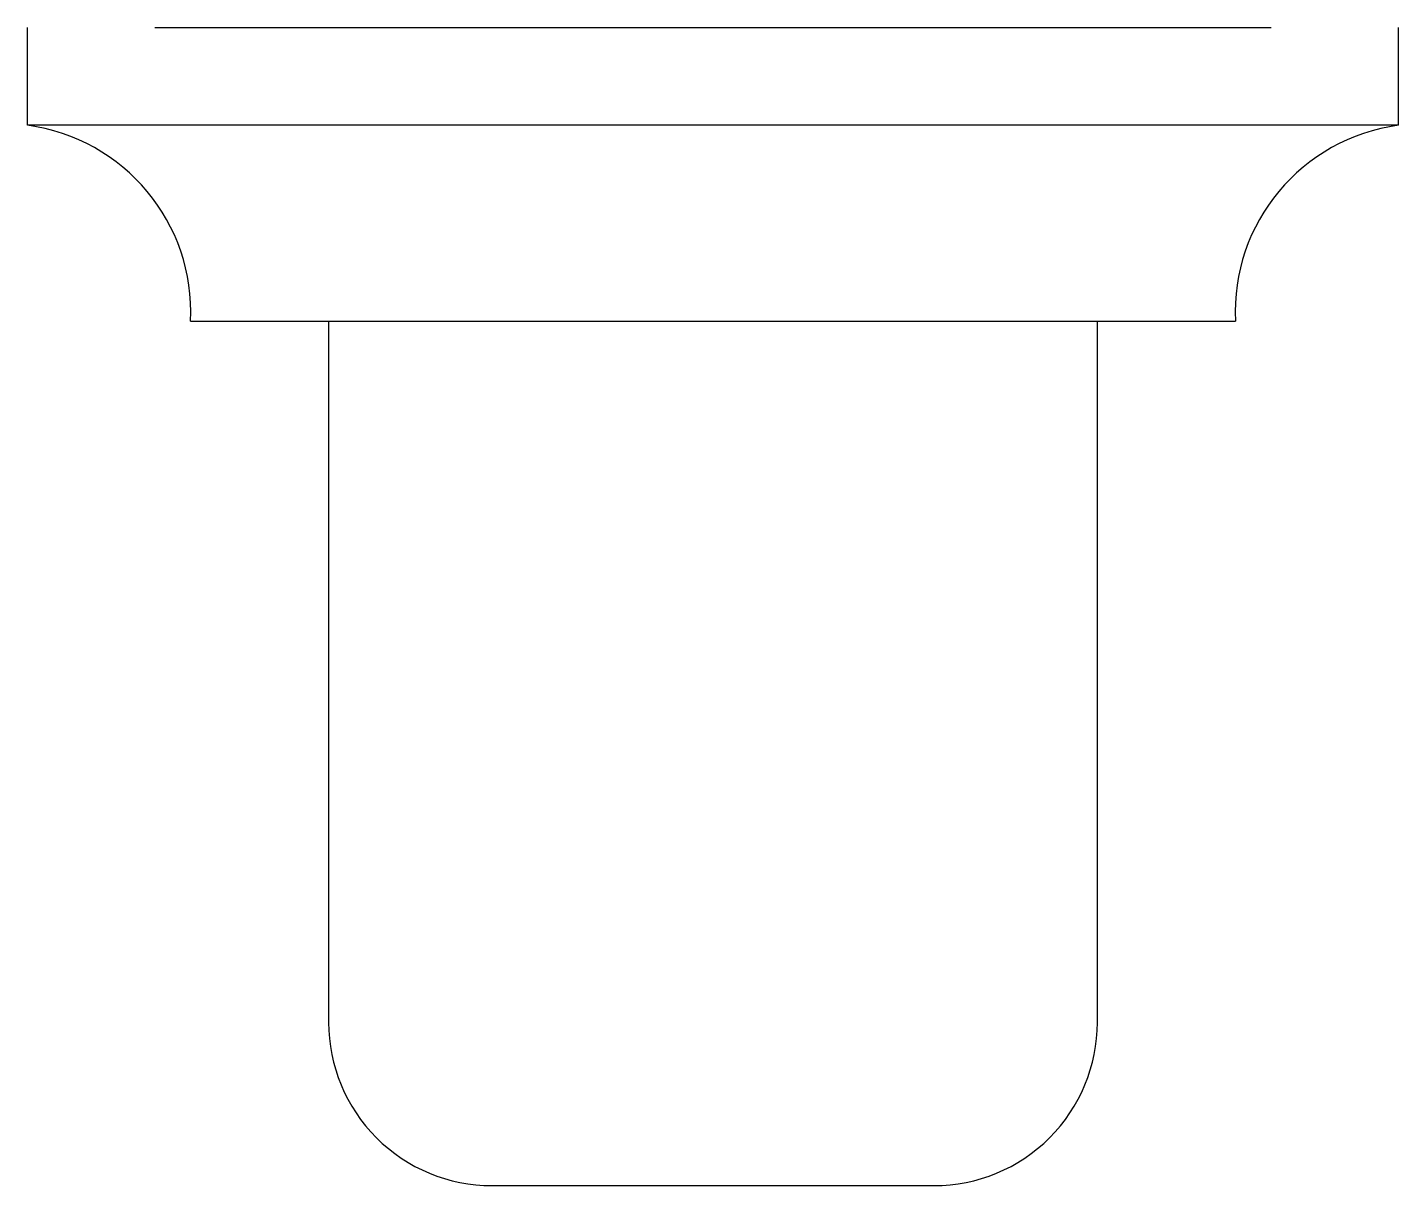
# Model space of a CAD drawing. Header units: millimetres. Extents: x 0 to 42, y 0 to 35.5.
import ezdxf

# ---------------------------------------------------------------- set-up
doc = ezdxf.new("R2010")
doc.units = ezdxf.units.MM
doc.layers.add('CONDUCTOR', color=7, linetype='Continuous')
doc.layers.add('TayNam', color=3, linetype='Continuous')

# ---------------------------------------------------------------- blocks, each defined once
blk = doc.blocks.new('DA-19')
at = {"layer": 'CONDUCTOR', "color": 8, "ltscale": 100}
blk.add_line((-11.774, -9), (11.774, -9), dxfattribs=at)
at = {"layer": 'TayNam'}
for p, q in [((-21, -3), (-21, 0)), ((-17.1, 0), (17.1, 0)), ((21, -3), (21, 0)), ((21, -3), (-21, -3)), ((-16, -9), (16, -9))]:
    blk.add_line(p, q, dxfattribs=at)
blk.add_lwpolyline([(-11.774, -9), (-11.774, -30.5, 0.414214), (-6.774, -35.5), (6.774, -35.5, 0.414214), (11.774, -30.5), (11.774, -9)], format="xyb", dxfattribs=at)
for centre, start, end in [((-21.774, -8.728), 357.3029, 82.3083), ((21.774, -8.728), 97.6917, 182.6971)]:
    blk.add_arc(centre, 5.78, start, end, dxfattribs=at)

msp = doc.modelspace()

# ---------------------------------------------------------------- block references
msp.add_blockref('DA-19', (21, 35.5))

doc.saveas('drawing.dxf')
